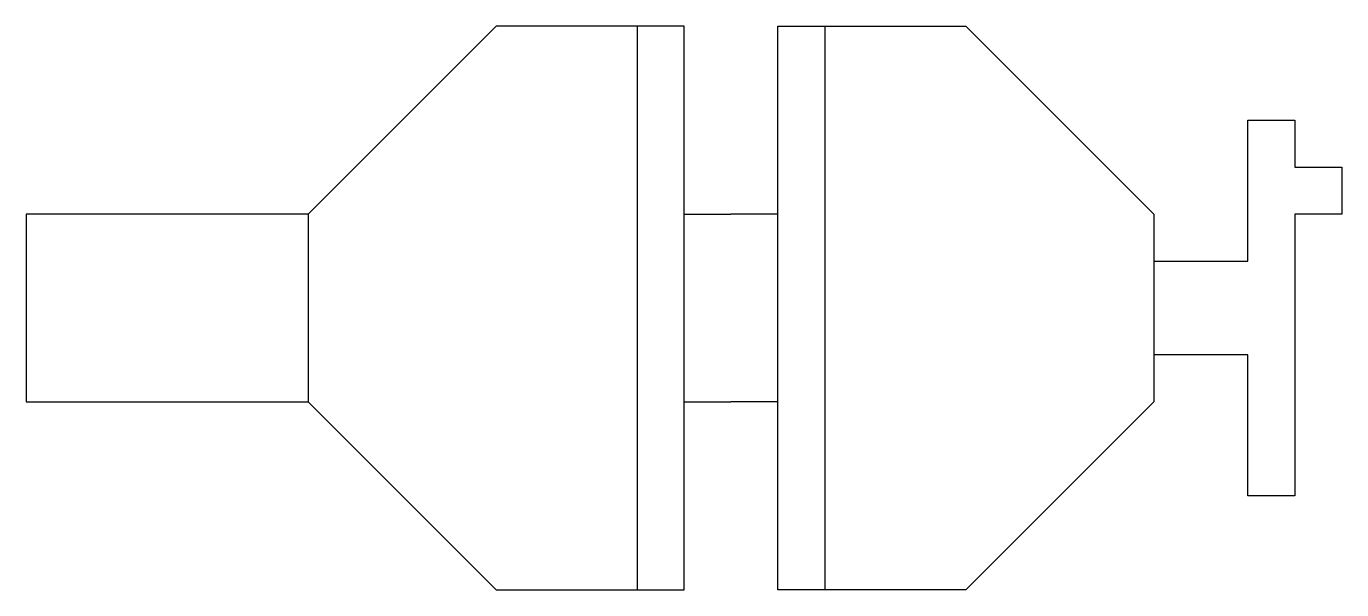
# Model space of a CAD drawing. Extents: x 55 to 69, y -28 to -22.
import ezdxf

# ---------------------------------------------------------------- set-up
doc = ezdxf.new("R2010")
doc.units = 0
doc.header["$MEASUREMENT"] = 0
doc.layers.get('0').update_dxf_attribs({"linetype": 'CONTINUOUS'})

msp = doc.modelspace()

# ---------------------------------------------------------------- linework, layer by layer
at = {"linetype": 'CONTINUOUS'}
for p, q in [((60, -22), (58, -23.99999)), ((62, -22), (60, -22)), ((61.5, -22), (61.5, -27.99999)), ((62, -27.99999), (62, -22)), ((63, -27.99999), (63, -22)), ((63, -22), (65, -22)), ((63.5, -22), (63.5, -27.99999)), ((65, -22), (67, -23.99999)), ((68, -23), (68.5, -23)), ((68, -24.49999), (68, -23)), ((68.5, -23), (68.5, -23.5)), ((68.5, -23.5), (69, -23.5)), ((69, -23.5), (69, -23.99999)), ((58, -23.99999), (55, -23.99999)), ((55, -23.99999), (55, -25.99999)), ((58, -23.99999), (58, -25.99999)), ((62, -23.99999), (62.5, -23.99999)), ((63, -23.99999), (62.5, -23.99999)), ((67, -23.99999), (67, -25.99999)), ((68.5, -23.99999), (68.5, -26.99999)), ((69, -23.99999), (68.5, -23.99999)), ((67, -24.49999), (68, -24.49999)), ((68, -25.49999), (67, -25.49999)), ((68, -26.99999), (68, -25.49999)), ((55, -25.99999), (58, -25.99999)), ((58, -25.99999), (60, -27.99999)), ((62, -25.99999), (62.5, -25.99999)), ((63, -25.99999), (62.5, -25.99999)), ((67, -25.99999), (65, -27.99999)), ((68.5, -26.99999), (68, -26.99999)), ((60, -27.99999), (62, -27.99999)), ((65, -27.99999), (63, -27.99999))]:
    msp.add_line(p, q, dxfattribs=at)

doc.saveas('drawing.dxf')
